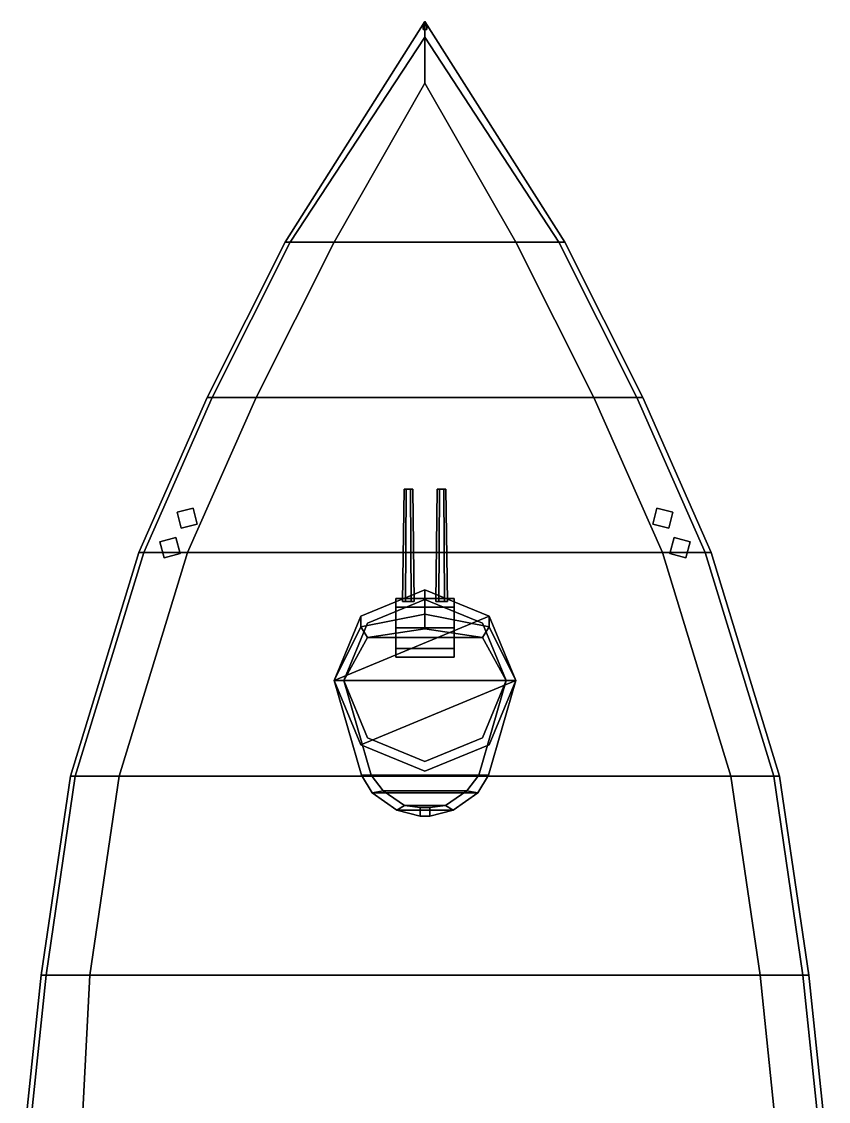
# Model space of a CAD drawing. Header units: millimetres. Extents: x -4.1 to 4.1, y -26.8 to 25.6.
# Drawn here: x -4.13 to 4.13, y 14.49 to 25.55 of the extents above; entities that cross this region are included whole.
import ezdxf

# ---------------------------------------------------------------- set-up
doc = ezdxf.new("R2010")
doc.units = ezdxf.units.MM
for name, color, linetype in [('barrel', 1, 'Continuous'), ('railing', 3, 'Continuous'), ('sleeve', 5, 'Continuous'), ('turret', 2, 'Continuous')]:
    doc.layers.add(name, color=color, linetype=linetype)

msp = doc.modelspace()

# ---------------------------------------------------------------- linework, layer by layer
for points in [[(0, 25.55, 1.39), (-1.43, 23.29, 1.39), (1.43, 23.29, 1.39), (0, 25.55, 1.39)], [(0, 25.55, -0.12), (-1.43, 23.29, -0.12), (-1.43, 23.29, 1.39), (0, 25.55, 1.39)], [(0, 25.39, -0.3), (-1.38, 23.29, -0.3), (-1.43, 23.29, -0.12), (0, 25.55, -0.12)], [(-0.02, 25.51, 3.94), (-0.02, 25.51, 1.39), (-0.02, 25.47, 1.39), (-0.02, 25.47, 3.94)], [(0.02, 25.51, 3.94), (0.02, 25.51, 1.39), (-0.02, 25.51, 1.39), (-0.02, 25.51, 3.94)], [(0.02, 25.47, 3.94), (0.02, 25.51, 3.94), (-0.02, 25.51, 3.94), (-0.02, 25.47, 3.94)], [(-0.02, 25.47, 3.94), (-0.02, 25.47, 1.39), (0.02, 25.47, 1.39), (0.02, 25.47, 3.94)], [(0, 25.55, 1.39), (0, 25.55, -0.12), (0, 25.55, -0.12), (0, 25.55, 1.39)], [(0, 25.55, -0.12), (0, 25.39, -0.3), (0, 25.39, -0.3), (0, 25.55, -0.12)], [(1.43, 23.29, 1.39), (1.43, 23.29, -0.12), (0, 25.55, -0.12), (0, 25.55, 1.39)], [(1.43, 23.29, -0.12), (1.37, 23.29, -0.3), (0, 25.39, -0.3), (0, 25.55, -0.12)], [(0.02, 25.47, 1.39), (0.02, 25.51, 1.39), (0.02, 25.51, 3.94), (0.02, 25.47, 3.94)], [(0, 24.92, -0.54), (-0.93, 23.29, -0.71), (-1.38, 23.29, -0.3), (0, 25.39, -0.3)], [(0, 25.39, -0.3), (0, 24.92, -0.54), (0, 24.92, -0.54), (0, 25.39, -0.3)], [(1.37, 23.29, -0.3), (0.93, 23.29, -0.71), (0, 24.92, -0.54), (0, 25.39, -0.3)], [(0, 24.92, -0.54), (0.93, 23.29, -0.71), (-0.93, 23.29, -0.71), (0, 24.92, -0.54)], [(-1.43, 23.29, 1.39), (-2.23, 21.7, 1.39), (2.23, 21.7, 1.39), (1.43, 23.29, 1.39)], [(-1.38, 23.29, -0.3), (-2.18, 21.7, -0.3), (-2.23, 21.7, -0.12), (-1.43, 23.29, -0.12)], [(-1.43, 23.29, -0.12), (-2.23, 21.7, -0.12), (-2.23, 21.7, 1.39), (-1.43, 23.29, 1.39)], [(-0.93, 23.29, -0.71), (-1.73, 21.7, -0.77), (-2.18, 21.7, -0.3), (-1.38, 23.29, -0.3)], [(0.93, 23.29, -0.71), (1.73, 21.7, -0.77), (-1.73, 21.7, -0.77), (-0.93, 23.29, -0.71)], [(2.17, 21.7, -0.3), (1.73, 21.7, -0.77), (0.93, 23.29, -0.71), (1.37, 23.29, -0.3)], [(2.23, 21.7, -0.12), (2.17, 21.7, -0.3), (1.37, 23.29, -0.3), (1.43, 23.29, -0.12)], [(2.23, 21.7, 1.39), (2.23, 21.7, -0.12), (1.43, 23.29, -0.12), (1.43, 23.29, 1.39)], [(-2.23, 21.7, 1.39), (-2.93, 20.11, 1.39), (2.93, 20.11, 1.39), (2.23, 21.7, 1.39)], [(-2.23, 21.7, -0.12), (-2.93, 20.11, -0.12), (-2.93, 20.11, 1.39), (-2.23, 21.7, 1.39)], [(-2.18, 21.7, -0.3), (-2.88, 20.11, -0.3), (-2.93, 20.11, -0.12), (-2.23, 21.7, -0.12)], [(-1.73, 21.7, -0.77), (-2.43, 20.11, -0.82), (-2.88, 20.11, -0.3), (-2.18, 21.7, -0.3)], [(1.73, 21.7, -0.77), (2.43, 20.11, -0.82), (-2.43, 20.11, -0.82), (-1.73, 21.7, -0.77)], [(2.87, 20.11, -0.3), (2.43, 20.11, -0.82), (1.73, 21.7, -0.77), (2.17, 21.7, -0.3)], [(2.93, 20.11, -0.12), (2.87, 20.11, -0.3), (2.17, 21.7, -0.3), (2.23, 21.7, -0.12)], [(2.93, 20.11, 1.39), (2.93, 20.11, -0.12), (2.23, 21.7, -0.12), (2.23, 21.7, 1.39)], [(-2.375, 20.567, 1.39), (-2.539, 20.523, 1.39), (-2.539, 20.523, 1.64), (-2.375, 20.567, 1.64)], [(-2.331, 20.403, 1.64), (-2.375, 20.567, 1.64), (-2.539, 20.523, 1.64), (-2.495, 20.359, 1.64)], [(-2.539, 20.523, 1.39), (-2.495, 20.359, 1.39), (-2.495, 20.359, 1.64), (-2.539, 20.523, 1.64)], [(-2.331, 20.403, 1.39), (-2.375, 20.567, 1.39), (-2.375, 20.567, 1.64), (-2.331, 20.403, 1.64)], [(2.375, 20.567, 1.39), (2.331, 20.403, 1.39), (2.331, 20.403, 1.64), (2.375, 20.567, 1.64)], [(2.539, 20.523, 1.64), (2.375, 20.567, 1.64), (2.331, 20.403, 1.64), (2.495, 20.359, 1.64)], [(2.539, 20.523, 1.39), (2.375, 20.567, 1.39), (2.375, 20.567, 1.64), (2.539, 20.523, 1.64)], [(2.495, 20.359, 1.39), (2.539, 20.523, 1.39), (2.539, 20.523, 1.64), (2.495, 20.359, 1.64)], [(-2.495, 20.359, 1.39), (-2.331, 20.403, 1.39), (-2.331, 20.403, 1.64), (-2.495, 20.359, 1.64)], [(2.331, 20.403, 1.39), (2.495, 20.359, 1.39), (2.495, 20.359, 1.64), (2.331, 20.403, 1.64)], [(-2.55, 20.264, 1.39), (-2.714, 20.22, 1.39), (-2.714, 20.22, 1.64), (-2.55, 20.264, 1.64)], [(-2.506, 20.1, 1.64), (-2.55, 20.264, 1.64), (-2.714, 20.22, 1.64), (-2.67, 20.056, 1.64)], [(-2.506, 20.1, 1.39), (-2.55, 20.264, 1.39), (-2.55, 20.264, 1.64), (-2.506, 20.1, 1.64)], [(2.55, 20.264, 1.39), (2.506, 20.1, 1.39), (2.506, 20.1, 1.64), (2.55, 20.264, 1.64)], [(2.714, 20.22, 1.64), (2.55, 20.264, 1.64), (2.506, 20.1, 1.64), (2.67, 20.056, 1.64)], [(2.714, 20.22, 1.39), (2.55, 20.264, 1.39), (2.55, 20.264, 1.64), (2.714, 20.22, 1.64)], [(-2.714, 20.22, 1.39), (-2.67, 20.056, 1.39), (-2.67, 20.056, 1.64), (-2.714, 20.22, 1.64)], [(2.67, 20.056, 1.39), (2.714, 20.22, 1.39), (2.714, 20.22, 1.64), (2.67, 20.056, 1.64)], [(-2.93, 20.11, 1.39), (-3.63, 17.82, 1.39), (3.63, 17.82, 1.39), (2.93, 20.11, 1.39)], [(-2.93, 20.11, -0.12), (-3.63, 17.82, -0.12), (-3.63, 17.82, 1.39), (-2.93, 20.11, 1.39)], [(-2.88, 20.11, -0.3), (-3.58, 17.82, -0.3), (-3.63, 17.82, -0.12), (-2.93, 20.11, -0.12)], [(-2.43, 20.11, -0.82), (-3.13, 17.82, -0.87), (-3.58, 17.82, -0.3), (-2.88, 20.11, -0.3)], [(2.43, 20.11, -0.82), (3.13, 17.82, -0.87), (-3.13, 17.82, -0.87), (-2.43, 20.11, -0.82)], [(-2.67, 20.056, 1.39), (-2.506, 20.1, 1.39), (-2.506, 20.1, 1.64), (-2.67, 20.056, 1.64)], [(3.57, 17.82, -0.3), (3.13, 17.82, -0.87), (2.43, 20.11, -0.82), (2.87, 20.11, -0.3)], [(2.506, 20.1, 1.39), (2.67, 20.056, 1.39), (2.67, 20.056, 1.64), (2.506, 20.1, 1.64)], [(3.63, 17.82, -0.12), (3.57, 17.82, -0.3), (2.87, 20.11, -0.3), (2.93, 20.11, -0.12)], [(3.63, 17.82, 1.39), (3.63, 17.82, -0.12), (2.93, 20.11, -0.12), (2.93, 20.11, 1.39)], [(-3.63, 17.82, 1.39), (-3.93, 15.78, 1.39), (3.93, 15.78, 1.39), (3.63, 17.82, 1.39)], [(-3.58, 17.82, -0.3), (-3.88, 15.78, -0.3), (-3.93, 15.78, -0.12), (-3.63, 17.82, -0.12)], [(-3.63, 17.82, -0.12), (-3.93, 15.78, -0.12), (-3.93, 15.78, 1.39), (-3.63, 17.82, 1.39)], [(-3.13, 17.82, -0.87), (-3.43, 15.78, -0.87), (-3.88, 15.78, -0.3), (-3.58, 17.82, -0.3)], [(3.13, 17.82, -0.87), (3.43, 15.78, -0.87), (-3.43, 15.78, -0.87), (-3.13, 17.82, -0.87)], [(3.87, 15.78, -0.3), (3.43, 15.78, -0.87), (3.13, 17.82, -0.87), (3.57, 17.82, -0.3)], [(3.93, 15.78, -0.12), (3.87, 15.78, -0.3), (3.57, 17.82, -0.3), (3.63, 17.82, -0.12)], [(3.93, 15.78, 1.39), (3.93, 15.78, -0.12), (3.63, 17.82, -0.12), (3.63, 17.82, 1.39)], [(-3.93, 15.78, 1.39), (-4.13, 13.86, 1.39), (4.13, 13.86, 1.39), (3.93, 15.78, 1.39)], [(-3.93, 15.78, -0.12), (-4.13, 13.86, -0.12), (-4.13, 13.86, 1.39), (-3.93, 15.78, 1.39)], [(-3.88, 15.78, -0.3), (-4.08, 13.86, -0.3), (-4.13, 13.86, -0.12), (-3.93, 15.78, -0.12)], [(-3.43, 15.78, -0.87), (-3.53, 13.86, -0.87), (-4.08, 13.86, -0.3), (-3.88, 15.78, -0.3)], [(3.43, 15.78, -0.87), (3.63, 13.86, -0.87), (-3.53, 13.86, -0.87), (-3.43, 15.78, -0.87)], [(4.07, 13.86, -0.3), (3.63, 13.86, -0.87), (3.43, 15.78, -0.87), (3.87, 15.78, -0.3)], [(4.13, 13.86, -0.12), (4.07, 13.86, -0.3), (3.87, 15.78, -0.3), (3.93, 15.78, -0.12)], [(4.13, 13.86, 1.39), (4.13, 13.86, -0.12), (3.93, 15.78, -0.12), (3.93, 15.78, 1.39)]]:
    msp.add_3dface(points)
at = {"layer": 'barrel'}
for points in [[(-0.215, 20.76, 2.07), (-0.192, 20.76, 2.031), (-0.2, 19.61, 2.018), (-0.23, 19.61, 2.07)], [(-0.192, 20.76, 2.109), (-0.215, 20.76, 2.07), (-0.23, 19.61, 2.07), (-0.2, 19.61, 2.122)], [(-0.125, 20.76, 2.07), (-0.215, 20.76, 2.07), (-0.192, 20.76, 2.109), (-0.147, 20.76, 2.109)], [(-0.147, 20.76, 2.031), (-0.192, 20.76, 2.031), (-0.215, 20.76, 2.07), (-0.125, 20.76, 2.07)], [(-0.192, 20.76, 2.031), (-0.147, 20.76, 2.031), (-0.14, 19.61, 2.018), (-0.2, 19.61, 2.018)], [(-0.147, 20.76, 2.109), (-0.192, 20.76, 2.109), (-0.2, 19.61, 2.122), (-0.14, 19.61, 2.122)], [(-0.147, 20.76, 2.031), (-0.125, 20.76, 2.07), (-0.11, 19.61, 2.07), (-0.14, 19.61, 2.018)], [(-0.125, 20.76, 2.07), (-0.147, 20.76, 2.109), (-0.14, 19.61, 2.122), (-0.11, 19.61, 2.07)], [(0.125, 20.76, 2.07), (0.148, 20.76, 2.031), (0.14, 19.61, 2.018), (0.11, 19.61, 2.07)], [(0.148, 20.76, 2.109), (0.125, 20.76, 2.07), (0.11, 19.61, 2.07), (0.14, 19.61, 2.122)], [(0.193, 20.76, 2.031), (0.148, 20.76, 2.031), (0.125, 20.76, 2.07), (0.215, 20.76, 2.07)], [(0.215, 20.76, 2.07), (0.125, 20.76, 2.07), (0.148, 20.76, 2.109), (0.193, 20.76, 2.109)], [(0.148, 20.76, 2.031), (0.193, 20.76, 2.031), (0.2, 19.61, 2.018), (0.14, 19.61, 2.018)], [(0.193, 20.76, 2.109), (0.148, 20.76, 2.109), (0.14, 19.61, 2.122), (0.2, 19.61, 2.122)], [(0.193, 20.76, 2.031), (0.215, 20.76, 2.07), (0.23, 19.61, 2.07), (0.2, 19.61, 2.018)], [(0.215, 20.76, 2.07), (0.193, 20.76, 2.109), (0.2, 19.61, 2.122), (0.23, 19.61, 2.07)]]:
    msp.add_3dface(points, dxfattribs=at)
at = {"layer": 'railing'}
for points in [[(-1.43, 23.29, 1.39), (0, 25.55, 1.39), (0, 25.55, 2.2), (-1.43, 23.29, 2.2)], [(1.43, 23.29, 1.39), (0, 25.55, 1.39), (0, 25.55, 2.2), (1.43, 23.29, 2.2)], [(-2.23, 21.7, 1.39), (-1.43, 23.29, 1.39), (-1.43, 23.29, 2.2), (-2.23, 21.7, 2.2)], [(2.23, 21.7, 1.39), (1.43, 23.29, 1.39), (1.43, 23.29, 2.2), (2.23, 21.7, 2.2)], [(-2.93, 20.11, 1.39), (-2.23, 21.7, 1.39), (-2.23, 21.7, 2.2), (-2.93, 20.11, 2.2)], [(2.93, 20.11, 1.39), (2.23, 21.7, 1.39), (2.23, 21.7, 2.2), (2.93, 20.11, 2.2)], [(-3.63, 17.82, 1.39), (-2.93, 20.11, 1.39), (-2.93, 20.11, 2.2), (-3.63, 17.82, 2.2)], [(3.63, 17.82, 1.39), (2.93, 20.11, 1.39), (2.93, 20.11, 2.2), (3.63, 17.82, 2.2)], [(-3.93, 15.78, 1.39), (-3.63, 17.82, 1.39), (-3.63, 17.82, 2.2), (-3.93, 15.78, 2.2)], [(3.93, 15.78, 1.39), (3.63, 17.82, 1.39), (3.63, 17.82, 2.2), (3.93, 15.78, 2.2)], [(-4.13, 13.86, 1.39), (-3.93, 15.78, 1.39), (-3.93, 15.78, 2.2), (-4.13, 13.86, 2.2)], [(4.13, 13.86, 1.39), (3.93, 15.78, 1.39), (3.93, 15.78, 2.2), (4.13, 13.86, 2.2)]]:
    msp.add_3dface(points, dxfattribs=at)
at = {"layer": 'sleeve'}
for points in [[(-0.3, 19.64, 2.07), (-0.3, 19.552, 2.282), (0.3, 19.552, 2.282), (0.3, 19.64, 2.07)], [(-0.3, 19.552, 1.858), (-0.3, 19.64, 2.07), (0.3, 19.64, 2.07), (0.3, 19.552, 1.858)], [(-0.3, 19.552, 1.858), (-0.3, 19.34, 2.37), (-0.3, 19.552, 2.282), (-0.3, 19.64, 2.07)], [(0.3, 19.64, 2.07), (0.3, 19.552, 2.282), (0.3, 19.34, 2.37), (0.3, 19.552, 1.858)], [(-0.3, 19.552, 2.282), (-0.3, 19.34, 2.37), (0.3, 19.34, 2.37), (0.3, 19.552, 2.282)], [(-0.3, 19.34, 1.77), (-0.3, 19.552, 1.858), (0.3, 19.552, 1.858), (0.3, 19.34, 1.77)], [(-0.3, 19.34, 1.77), (-0.3, 19.128, 2.282), (-0.3, 19.34, 2.37), (-0.3, 19.552, 1.858)], [(0.3, 19.552, 1.858), (0.3, 19.34, 2.37), (0.3, 19.128, 2.282), (0.3, 19.34, 1.77)], [(-0.3, 19.34, 2.37), (-0.3, 19.128, 2.282), (0.3, 19.128, 2.282), (0.3, 19.34, 2.37)], [(-0.3, 19.128, 1.858), (-0.3, 19.34, 1.77), (0.3, 19.34, 1.77), (0.3, 19.128, 1.858)], [(-0.3, 19.128, 1.858), (-0.3, 19.04, 2.07), (-0.3, 19.128, 2.282), (-0.3, 19.34, 1.77)], [(0.3, 19.34, 1.77), (0.3, 19.128, 2.282), (0.3, 19.04, 2.07), (0.3, 19.128, 1.858)], [(-0.3, 19.128, 2.282), (-0.3, 19.04, 2.07), (0.3, 19.04, 2.07), (0.3, 19.128, 2.282)], [(-0.3, 19.04, 2.07), (-0.3, 19.128, 1.858), (0.3, 19.128, 1.858), (0.3, 19.04, 2.07)]]:
    msp.add_3dface(points, dxfattribs=at)
at = {"layer": 'turret'}
for points in [[(0.658, 19.458, 1.68), (-0.93, 18.8, 1.68), (-0.658, 19.458, 1.68), (0, 19.73, 1.68)], [(-0.658, 19.35, 2.17), (0, 19.48, 2.17), (0, 19.73, 1.68), (-0.658, 19.458, 1.68)], [(0, 19.48, 2.17), (0.658, 19.35, 2.17), (0.658, 19.458, 1.68), (0, 19.73, 1.68)], [(-0.587, 19.387, 1.68), (0, 19.63, 1.68), (0, 19.63, 1.39), (-0.587, 19.387, 1.39)], [(0, 19.63, 1.68), (0.587, 19.387, 1.68), (0.587, 19.387, 1.39), (0, 19.63, 1.39)], [(0, 19.48, 2.17), (-0.658, 19.35, 2.17), (-0.587, 19.24, 2.45), (0, 19.33, 2.45)], [(0.658, 19.35, 2.17), (0, 19.48, 2.17), (0, 19.33, 2.45), (0.587, 19.24, 2.45)], [(-0.93, 18.8, 2.17), (-0.658, 19.35, 2.17), (-0.658, 19.458, 1.68), (-0.93, 18.8, 1.68)], [(0.93, 18.8, 1.68), (-0.658, 18.142, 1.68), (-0.93, 18.8, 1.68), (0.658, 19.458, 1.68)], [(-0.83, 18.8, 1.68), (-0.587, 19.387, 1.68), (-0.587, 19.387, 1.39), (-0.83, 18.8, 1.39)], [(0.587, 19.387, 1.68), (0.83, 18.8, 1.68), (0.83, 18.8, 1.39), (0.587, 19.387, 1.39)], [(0.658, 19.35, 2.17), (0.93, 18.8, 2.17), (0.93, 18.8, 1.68), (0.658, 19.458, 1.68)], [(-0.658, 19.35, 2.17), (-0.93, 18.8, 2.17), (-0.83, 18.8, 2.45), (-0.587, 19.24, 2.45)], [(-0.587, 19.24, 2.45), (0.587, 19.24, 2.45), (0, 19.33, 2.45)], [(0.93, 18.8, 2.17), (0.658, 19.35, 2.17), (0.587, 19.24, 2.45), (0.83, 18.8, 2.45)], [(-0.83, 18.8, 2.45), (0.83, 18.8, 2.45), (0.587, 19.24, 2.45), (-0.587, 19.24, 2.45)], [(0.93, 18.8, 1.77), (0.65, 17.83, 1.77), (-0.65, 17.83, 1.77), (-0.93, 18.8, 1.77)], [(-0.93, 18.8, 1.77), (-0.65, 17.83, 1.77), (-0.65, 17.83, 2.17), (-0.93, 18.8, 2.17)], [(-0.93, 18.8, 2.17), (-0.65, 17.83, 2.17), (-0.55, 17.83, 2.45), (-0.83, 18.8, 2.45)], [(-0.658, 18.142, 1.77), (-0.93, 18.8, 1.77), (-0.93, 18.8, 1.68), (-0.658, 18.142, 1.68)], [(-0.55, 17.83, 2.45), (0.55, 17.83, 2.45), (0.83, 18.8, 2.45), (-0.83, 18.8, 2.45)], [(-0.587, 18.213, 1.68), (-0.83, 18.8, 1.68), (-0.83, 18.8, 1.39), (-0.587, 18.213, 1.39)], [(0.658, 18.142, 1.68), (0, 17.87, 1.68), (-0.658, 18.142, 1.68), (0.93, 18.8, 1.68)], [(0.83, 18.8, 2.45), (0.55, 17.83, 2.45), (0.65, 17.83, 2.17), (0.93, 18.8, 2.17)], [(0.83, 18.8, 1.68), (0.587, 18.213, 1.68), (0.587, 18.213, 1.39), (0.83, 18.8, 1.39)], [(0.93, 18.8, 2.17), (0.65, 17.83, 2.17), (0.65, 17.83, 1.77), (0.93, 18.8, 1.77)], [(0.93, 18.8, 1.77), (0.658, 18.142, 1.77), (0.658, 18.142, 1.68), (0.93, 18.8, 1.68)], [(0, 17.87, 1.77), (-0.658, 18.142, 1.77), (-0.658, 18.142, 1.68), (0, 17.87, 1.68)], [(0, 17.97, 1.68), (-0.587, 18.213, 1.68), (-0.587, 18.213, 1.39), (0, 17.97, 1.39)], [(0.587, 18.213, 1.68), (0, 17.97, 1.68), (0, 17.97, 1.39), (0.587, 18.213, 1.39)], [(0.658, 18.142, 1.77), (0, 17.87, 1.77), (0, 17.87, 1.68), (0.658, 18.142, 1.68)], [(0.65, 17.83, 1.77), (0.54, 17.65, 1.77), (-0.54, 17.65, 1.77), (-0.65, 17.83, 1.77)], [(-0.65, 17.83, 1.77), (-0.54, 17.65, 1.77), (-0.54, 17.65, 2.17), (-0.65, 17.83, 2.17)], [(-0.65, 17.83, 2.17), (-0.54, 17.65, 2.17), (-0.43, 17.67, 2.45), (-0.55, 17.83, 2.45)], [(-0.43, 17.67, 2.45), (0.43, 17.67, 2.45), (0.55, 17.83, 2.45), (-0.55, 17.83, 2.45)], [(0.55, 17.83, 2.45), (0.43, 17.67, 2.45), (0.54, 17.65, 2.17), (0.65, 17.83, 2.17)], [(0.65, 17.83, 2.17), (0.54, 17.65, 2.17), (0.54, 17.65, 1.77), (0.65, 17.83, 1.77)], [(-0.54, 17.65, 2.17), (-0.29, 17.47, 2.17), (-0.21, 17.52, 2.45), (-0.43, 17.67, 2.45)], [(0.54, 17.65, 1.77), (0.29, 17.47, 1.77), (-0.29, 17.47, 1.77), (-0.54, 17.65, 1.77)], [(-0.54, 17.65, 1.77), (-0.29, 17.47, 1.77), (-0.29, 17.47, 2.17), (-0.54, 17.65, 2.17)], [(-0.21, 17.52, 2.45), (0.21, 17.52, 2.45), (0.43, 17.67, 2.45), (-0.43, 17.67, 2.45)], [(0.43, 17.67, 2.45), (0.21, 17.52, 2.45), (0.29, 17.47, 2.17), (0.54, 17.65, 2.17)], [(0.54, 17.65, 2.17), (0.29, 17.47, 2.17), (0.29, 17.47, 1.77), (0.54, 17.65, 1.77)], [(-0.29, 17.47, 2.17), (-0.05, 17.41, 2.17), (-0.05, 17.5, 2.45), (-0.21, 17.52, 2.45)], [(-0.05, 17.5, 2.45), (0.05, 17.5, 2.45), (0.21, 17.52, 2.45), (-0.21, 17.52, 2.45)], [(-0.05, 17.41, 2.17), (0.05, 17.41, 2.17), (0.05, 17.5, 2.45), (-0.05, 17.5, 2.45)], [(0.21, 17.52, 2.45), (0.05, 17.5, 2.45), (0.05, 17.41, 2.17), (0.29, 17.47, 2.17)], [(0.29, 17.47, 1.77), (0.05, 17.41, 1.77), (-0.05, 17.41, 1.77), (-0.29, 17.47, 1.77)], [(-0.29, 17.47, 1.77), (-0.05, 17.41, 1.77), (-0.05, 17.41, 2.17), (-0.29, 17.47, 2.17)], [(-0.05, 17.41, 1.77), (0.05, 17.41, 1.77), (0.05, 17.41, 2.17), (-0.05, 17.41, 2.17)], [(0.29, 17.47, 2.17), (0.05, 17.41, 2.17), (0.05, 17.41, 1.77), (0.29, 17.47, 1.77)]]:
    msp.add_3dface(points, dxfattribs=at)

doc.saveas('drawing.dxf')
